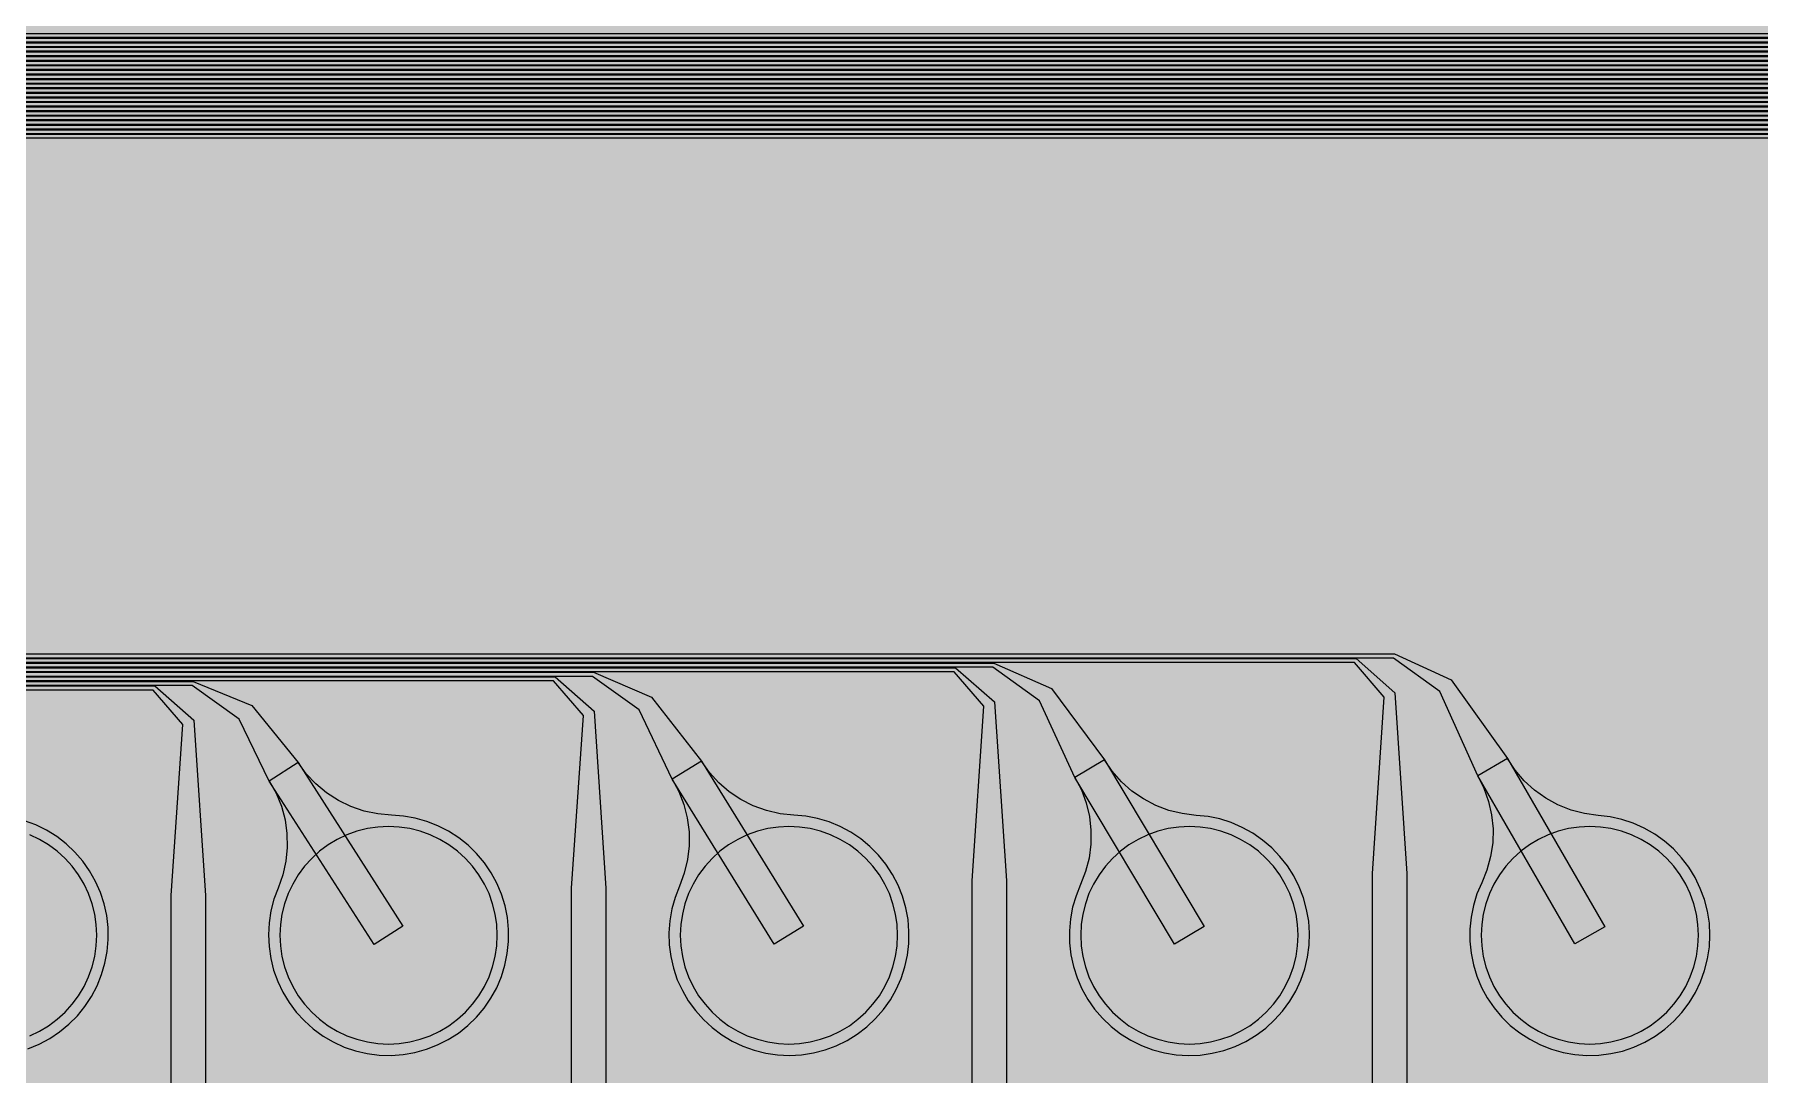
# Model space of a CAD drawing. Header units: metres. Extents: x -7231 to 10969, y -37556 to 1873.
# Drawn here: x -1178 to 330, y -34053 to -33144 of the extents above; entities that cross this region are included whole.
import ezdxf

# ---------------------------------------------------------------- set-up
doc = ezdxf.new("R2010")
doc.units = ezdxf.units.M
for name, color, linetype in [('Metal1', 4, 'CONTINUOUS'), ('Metal2', 3, 'CONTINUOUS'), ('Polyimide', 7, 'CONTINUOUS'), ('Polyimide_Negative', 5, 'CONTINUOUS')]:
    doc.layers.add(name, color=color, linetype=linetype)

msp = doc.modelspace()

# ---------------------------------------------------------------- hatches: boundary and pattern name
at = {"layer": 'Polyimide'}
msp.add_hatch(color=7, dxfattribs=at).paths.add_polyline_path([(4065.7, -468), (4066.7, -502), (4068.5, -536), (4071.4, -570), (4075.5, -604), (4081, -638), (4088, -672), (4096.5, -706), (4106.6, -740), (4118.3, -774), (4131.6, -808), (4146.5, -842), (4162.9, -876), (4180.7, -910), (4199.8, -944), (4220.2, -978), (4241.7, -1012), (4264.2, -1046), (4287.5, -1080), (4311.5, -1114), (4336, -1148), (4360.9, -1182), (4385.9, -1216), (4410.9, -1250), (4435.7, -1284), (4460.2, -1318), (4484.2, -1352), (4507.5, -1385.9), (4530, -1419.9), (4551.5, -1453.9), (4571.9, -1487.9), (4591.1, -1521.9), (4608.9, -1555.9), (4625.3, -1589.9), (4640.1, -1623.9), (4653.4, -1657.9), (4665.1, -1691.9), (4675.2, -1725.9), (4683.7, -1759.9), (4690.7, -1793.9), (4696.2, -1827.9), (4700.3, -1861.9), (4703.2, -1895.9), (4705.1, -1929.9), (4706.1, -1963.9), (4706.4, -1997.9), (4706.5, -2031.9), (4706.5, -4793), (4710, -4838.4), (4720.2, -4882.7), (4737.1, -4925), (4760.1, -4964.2), (4788.9, -4999.5), (4822.6, -5030), (4860.5, -5055.1), (4901.8, -5074.2), (4901.8, -5074.2), (4970.7, -5105.2), (5034.7, -5145.3), (5092.8, -5193.5), (5143.8, -5249.2), (5186.9, -5311.2), (5221.2, -5378.4), (5246.2, -5449.7), (5261.4, -5523.7), (5266.5, -5599), (5261.4, -5674.3), (5246.2, -5748.3), (5221.2, -5819.6), (5186.9, -5886.8), (5143.8, -5948.8), (5092.8, -6004.5), (5034.7, -6052.7), (4970.7, -6092.8), (4901.8, -6123.8), (4860.5, -6142.9), (4822.6, -6168), (4788.9, -6198.5), (4760.1, -6233.8), (4737.1, -6273), (4720.2, -6315.3), (4710, -6359.6), (4706.5, -6405), (4706.5, -9221.5), (4710, -9266.9), (4720.2, -9311.2), (4737.1, -9353.5), (4760.1, -9392.7), (4788.9, -9428), (4822.6, -9458.5), (4860.5, -9483.6), (4901.8, -9502.7), (4970.7, -9533.7), (5034.7, -9573.8), (5092.8, -9622), (5143.8, -9677.7), (5186.9, -9739.7), (5221.2, -9806.9), (5246.2, -9878.2), (5261.4, -9952.2), (5266.5, -10027.5), (5261.4, -10102.8), (5246.2, -10176.8), (5221.2, -10248.1), (5186.9, -10315.3), (5143.8, -10377.3), (5092.8, -10433), (5034.7, -10481.2), (4970.7, -10521.3), (4901.8, -10552.3), (4860.5, -10571.4), (4822.6, -10596.5), (4788.9, -10627), (4760.1, -10662.3), (4737.1, -10701.5), (4720.2, -10743.8), (4710, -10788.1), (4706.5, -10833.5), (4706.5, -13650), (4710, -13695.4), (4720.2, -13739.7), (4737.1, -13782), (4760.1, -13821.2), (4788.9, -13856.5), (4822.6, -13887), (4860.5, -13912.1), (4901.8, -13931.2), (4970.7, -13962.2), (5034.7, -14002.2), (5092.8, -14050.5), (5143.8, -14106.2), (5186.9, -14168.2), (5221.2, -14235.4), (5246.2, -14306.7), (5261.4, -14380.7), (5266.5, -14456), (5261.4, -14531.3), (5246.2, -14605.3), (5221.2, -14676.5), (5186.9, -14743.8), (5143.8, -14805.8), (5092.8, -14861.5), (5034.7, -14909.7), (4970.7, -14949.8), (4901.8, -14980.8), (4860.5, -14999.9), (4822.6, -15025), (4788.9, -15055.5), (4760.1, -15090.8), (4737.1, -15130), (4720.2, -15172.3), (4710, -15216.6), (4706.5, -15262), (4706.5, -15456), (4720.9, -15750), (4764.1, -16041.3), (4835.7, -16326.8), (4934.9, -16604), (5060.7, -16870.2), (5212.1, -17122.7), (5387.5, -17359.2), (5585.2, -17577.3), (5803.3, -17775), (6039.8, -17950.4), (6292.3, -18101.8), (6558.4, -18227.6), (6835.6, -18326.8), (7121.2, -18398.3), (7412.4, -18441.5), (7706.5, -18456), (9969, -18456), (10047.4, -18459.8), (10125.1, -18471.4), (10201.2, -18490.4), (10275.2, -18516.9), (10346.1, -18550.5), (10413.5, -18590.8), (10476.5, -18637.6), (10534.7, -18690.3), (10587.4, -18748.5), (10634.2, -18811.5), (10674.5, -18878.9), (10708.1, -18949.8), (10734.6, -19023.8), (10753.6, -19099.9), (10765.2, -19177.6), (10769, -19256), (10769, -20895.8), (10730.2, -20951.4), (10694.6, -21009.1), (10662.2, -21068.6), (10633.2, -21129.9), (10607.6, -21192.7), (10585.5, -21256.7), (10566.9, -21322), (10552, -21388.1), (10540.8, -21455), (10533.4, -21522.3), (10529.6, -21590), (10529.6, -21657.8), (10533.4, -21725.5), (10540.8, -21792.9), (10552, -21859.7), (10566.9, -21925.9), (10585.5, -21991.1), (10607.6, -22055.2), (10633.2, -22117.9), (10662.2, -22179.2), (10694.6, -22238.7), (10730.2, -22296.4), (10769, -22352), (10769, -32454.2), (10728.7, -32510.5), (10691.7, -32568.9), (10658, -32629.3), (10627.8, -32691.6), (10601.2, -32755.4), (10578.2, -32820.7), (10558.9, -32887.1), (10543.4, -32954.5), (10531.8, -33022.7), (10524, -33091.4), (10520.1, -33160.5), (10520.1, -33229.7), (10524, -33298.8), (10531.8, -33367.5), (10543.4, -33435.7), (10558.9, -33503.1), (10578.2, -33569.5), (10601.2, -33634.8), (10627.8, -33698.6), (10658, -33760.8), (10691.7, -33821.3), (10728.7, -33879.7), (10769, -33936), (10769, -36556), (10765.2, -36634.4), (10753.6, -36712.1), (10734.6, -36788.2), (10708.1, -36862.1), (10674.5, -36933.1), (10634.2, -37000.5), (10587.4, -37063.5), (10534.7, -37121.7), (10476.5, -37174.4), (10413.5, -37221.2), (10346.1, -37261.5), (10275.2, -37295.1), (10201.2, -37321.6), (10125.1, -37340.6), (10047.4, -37352.1), (9969, -37356), (-6231, -37356), (-6309.4, -37352.1), (-6387.1, -37340.6), (-6463.2, -37321.6), (-6537.2, -37295.1), (-6608.1, -37261.5), (-6675.5, -37221.2), (-6738.5, -37174.4), (-6796.7, -37121.7), (-6849.4, -37063.5), (-6896.2, -37000.5), (-6936.5, -36933.1), (-6970.1, -36862.1), (-6996.6, -36788.2), (-7015.6, -36712.1), (-7027.2, -36634.4), (-7031, -36556), (-7031, -33936), (-6990.7, -33879.8), (-6953.7, -33821.3), (-6920, -33760.9), (-6889.8, -33698.6), (-6863.2, -33634.8), (-6840.2, -33569.5), (-6820.9, -33503.1), (-6805.4, -33435.7), (-6793.7, -33367.5), (-6785.9, -33298.8), (-6782, -33229.7), (-6782, -33160.5), (-6785.9, -33091.4), (-6793.7, -33022.7), (-6805.4, -32954.5), (-6820.9, -32887.1), (-6840.2, -32820.6), (-6863.2, -32755.4), (-6889.8, -32691.5), (-6920, -32629.3), (-6953.7, -32568.9), (-6990.7, -32510.4), (-7031, -32454.2), (-7031, -22364.8), (-6990.7, -22308.6), (-6953.7, -22250.1), (-6920, -22189.7), (-6889.8, -22127.5), (-6863.2, -22063.6), (-6840.2, -21998.4), (-6820.9, -21931.9), (-6805.4, -21864.5), (-6793.7, -21796.3), (-6785.9, -21727.6), (-6782, -21658.5), (-6782, -21589.3), (-6785.9, -21520.3), (-6793.7, -21451.5), (-6805.4, -21383.3), (-6820.9, -21315.9), (-6840.2, -21249.5), (-6863.2, -21184.2), (-6889.8, -21120.4), (-6920, -21058.1), (-6953.7, -20997.7), (-6990.7, -20939.3), (-7031, -20883), (-7031, -19256), (-7027.2, -19177.6), (-7015.6, -19099.9), (-6996.6, -19023.8), (-6970.1, -18949.8), (-6936.5, -18878.9), (-6896.2, -18811.5), (-6849.4, -18748.5), (-6796.7, -18690.3), (-6738.5, -18637.6), (-6675.5, -18590.8), (-6608.1, -18550.5), (-6537.2, -18516.9), (-6463.2, -18490.4), (-6387.1, -18471.4), (-6309.4, -18459.8), (-6231, -18456), (-3968.5, -18456), (-3674.4, -18441.5), (-3383.2, -18398.3), (-3097.6, -18326.8), (-2820.4, -18227.6), (-2554.3, -18101.8), (-2301.8, -17950.4), (-2065.3, -17775), (-1847.2, -17577.3), (-1649.5, -17359.2), (-1474.1, -17122.7), (-1322.7, -16870.2), (-1196.9, -16604), (-1097.7, -16326.8), (-1026.1, -16041.3), (-982.9, -15750), (-968.5, -15456), (-968.5, -15262), (-972, -15216.6), (-982.2, -15172.3), (-999.1, -15130), (-1022.1, -15090.8), (-1050.9, -15055.5), (-1084.6, -15025), (-1122.5, -14999.9), (-1163.8, -14980.8), (-1232.7, -14949.8), (-1296.7, -14909.7), (-1354.8, -14861.5), (-1405.8, -14805.8), (-1448.9, -14743.8), (-1483.2, -14676.5), (-1508.2, -14605.3), (-1523.4, -14531.3), (-1528.5, -14456), (-1523.4, -14380.7), (-1508.2, -14306.7), (-1483.2, -14235.4), (-1448.9, -14168.2), (-1405.8, -14106.2), (-1354.8, -14050.5), (-1296.7, -14002.2), (-1232.7, -13962.2), (-1163.8, -13931.2), (-1122.5, -13912.1), (-1084.6, -13887), (-1050.9, -13856.5), (-1022.1, -13821.2), (-999.1, -13782), (-982.2, -13739.7), (-972, -13695.4), (-968.5, -13650), (-968.5, -12309.6), (-972, -12264.3), (-982.2, -12219.9), (-999.1, -12177.7), (-1022.1, -12138.5), (-1050.9, -12103.2), (-1084.6, -12072.6), (-1122.5, -12047.5), (-1163.8, -12028.5), (-1232.7, -11997.4), (-1296.7, -11957.4), (-1354.8, -11909.1), (-1405.8, -11853.5), (-1448.9, -11791.5), (-1483.2, -11724.2), (-1508.2, -11653), (-1523.4, -11579), (-1528.5, -11503.7), (-1523.4, -11428.3), (-1508.2, -11354.4), (-1483.2, -11283.1), (-1448.9, -11215.9), (-1405.8, -11153.8), (-1354.8, -11098.2), (-1296.7, -11049.9), (-1232.7, -11009.9), (-1163.8, -10978.8), (-1122.5, -10959.8), (-1084.6, -10934.7), (-1050.9, -10904.1), (-1022.1, -10868.9), (-999.1, -10829.6), (-982.2, -10787.4), (-972, -10743), (-968.5, -10697.7), (-968.5, -9357.3), (-972, -9311.9), (-982.2, -9267.6), (-999.1, -9225.4), (-1022.1, -9186.1), (-1050.9, -9150.8), (-1084.6, -9120.3), (-1122.5, -9095.2), (-1163.8, -9076.2), (-1163.8, -9076.2), (-1232.7, -9045.1), (-1296.7, -9005.1), (-1354.8, -8956.8), (-1405.8, -8901.1), (-1448.9, -8839.1), (-1483.2, -8771.9), (-1508.2, -8700.6), (-1523.4, -8626.7), (-1528.5, -8551.3), (-1523.4, -8476), (-1508.2, -8402), (-1483.2, -8330.8), (-1448.9, -8263.5), (-1405.8, -8201.5), (-1354.8, -8145.9), (-1296.7, -8097.6), (-1232.7, -8057.6), (-1163.8, -8026.5), (-1163.8, -8026.5), (-1122.5, -8007.4), (-1084.6, -7982.4), (-1050.9, -7951.8), (-1022.1, -7916.5), (-999.1, -7877.3), (-982.2, -7835), (-972, -7790.7), (-968.5, -7745.4), (-968.5, -6405), (-972, -6359.6), (-982.2, -6315.3), (-999.1, -6273), (-1022.1, -6233.8), (-1050.9, -6198.5), (-1084.6, -6168), (-1122.5, -6142.9), (-1163.8, -6123.8), (-1163.8, -6123.8), (-1232.7, -6092.8), (-1296.7, -6052.7), (-1354.8, -6004.5), (-1405.8, -5948.8), (-1448.9, -5886.8), (-1483.2, -5819.6), (-1508.2, -5748.3), (-1523.4, -5674.3), (-1528.5, -5599), (-1523.4, -5523.7), (-1508.2, -5449.7), (-1483.2, -5378.4), (-1448.9, -5311.2), (-1405.8, -5249.2), (-1354.8, -5193.5), (-1296.7, -5145.3), (-1232.7, -5105.2), (-1163.8, -5074.2), (-1163.8, -5074.2), (-1122.5, -5055.1), (-1084.6, -5030), (-1050.9, -4999.5), (-1022.1, -4964.2), (-999.1, -4925), (-982.2, -4882.7), (-972, -4838.4), (-968.5, -4793), (-968.5, -2031.9), (-968.4, -1997.9), (-968.1, -1963.9), (-967.1, -1929.9), (-965.2, -1895.9), (-962.2, -1861.9), (-958, -1827.9), (-952.4, -1793.9), (-945.3, -1759.9), (-936.6, -1725.9), (-926.4, -1691.9), (-914.4, -1657.9), (-900.9, -1623.9), (-885.7, -1589.9), (-869.1, -1555.9), (-850.9, -1521.9), (-831.4, -1487.9), (-810.6, -1453.9), (-788.7, -1419.9), (-765.8, -1385.9), (-742.1, -1352), (-717.6, -1318), (-692.7, -1284), (-667.4, -1250), (-641.9, -1216), (-616.4, -1182), (-591.1, -1148), (-566.1, -1114), (-541.7, -1080), (-517.9, -1046), (-495, -1012), (-473.1, -978), (-452.4, -944), (-432.8, -910), (-414.7, -876), (-398, -842), (-382.9, -808), (-369.3, -774), (-357.4, -740), (-347.1, -706), (-338.4, -672), (-331.3, -638), (-325.7, -604), (-321.5, -570), (-318.6, -536), (-316.7, -502), (-315.7, -468), (-315.3, -434), (-315.2, -400), (-315.2, 401), (-315.2, 451), (-315.2, 1644), (-270.2, 1644), (-270, 1637.1), (-269.4, 1630.3), (-268.2, 1623.5), (-266.7, 1616.8), (-264.7, 1610.2), (-262.3, 1603.8), (-259.4, 1597.6), (-256.2, 1591.5), (-252.6, 1585.7), (-248.6, 1580.1), (-244.2, 1574.8), (-239.5, 1569.8), (-234.5, 1565.1), (-229.2, 1560.7), (-223.6, 1556.7), (-217.8, 1553.1), (-211.7, 1549.8), (-205.4, 1547), (-199, 1544.6), (-192.4, 1542.6), (-185.7, 1541), (-179, 1539.9), (-172.1, 1539.2), (-165.2, 1539), (-158.4, 1539.2), (-151.5, 1539.9), (-144.8, 1541), (-138.1, 1542.6), (-131.5, 1544.6), (-125.1, 1547), (-118.8, 1549.8), (-112.8, 1553.1), (-106.9, 1556.7), (-101.3, 1560.7), (-96, 1565.1), (-91, 1569.8), (-86.3, 1574.8), (-81.9, 1580.1), (-77.9, 1585.7), (-74.3, 1591.5), (-71.1, 1597.6), (-68.2, 1603.8), (-65.8, 1610.2), (-63.8, 1616.8), (-62.3, 1623.5), (-61.1, 1630.3), (-60.5, 1637.1), (-60.2, 1644), (1853, 1644), (1853, 1573), (3815.2, 1573), (3815.5, 1579.5), (3816.1, 1586.1), (3817.2, 1592.5), (3818.7, 1598.9), (3820.6, 1605.1), (3822.9, 1611.3), (3825.6, 1617.2), (3828.6, 1623), (3832.1, 1628.6), (3835.9, 1633.9), (3840.1, 1638.9), (3844.5, 1643.7), (3849.3, 1648.2), (3854.4, 1652.3), (3859.7, 1656.1), (3865.2, 1659.6), (3871, 1662.7), (3877, 1665.4), (3883.1, 1667.7), (3889.4, 1669.6), (3895.7, 1671.1), (3902.2, 1672.1), (3908.7, 1672.8), (3915.2, 1673), (3921.8, 1672.8), (3928.3, 1672.1), (3934.8, 1671.1), (3941.1, 1669.6), (3947.4, 1667.7), (3953.5, 1665.4), (3959.5, 1662.7), (3965.2, 1659.6), (3970.8, 1656.1), (3976.1, 1652.3), (3981.2, 1648.2), (3986, 1643.7), (3990.4, 1638.9), (3994.6, 1633.9), (3998.4, 1628.6), (4001.9, 1623), (4004.9, 1617.2), (4007.6, 1611.3), (4009.9, 1605.1), (4011.8, 1598.9), (4013.3, 1592.5), (4014.4, 1586.1), (4015, 1579.5), (4015.2, 1573), (4065.2, 1573), (4065.2, 451), (4065.2, 401), (4065.2, -400), (4065.3, -434), (4065.7, -468)])

# ---------------------------------------------------------------- linework, layer by layer
at = {"layer": 'Metal1'}
for points in [[(1608.7, -19211.9), (1608.7, -33199.7), (1577.7, -33230.7), (-5962.2, -33230.7), (-5993.2, -33199.7), (-5993.2, -30720.3), (-5962.2, -30689.2), (-22.8, -30689.2), (11.1, -30719.1), (21.5, -30877.1), (21.5, -31671), (-8.5, -31671), (-8.5, -30877.1), (1.9, -30722.9), (-24.2, -30692.8), (-5960.8, -30692.8), (-5989.7, -30721.7), (-5989.7, -33198.3), (-5960.8, -33227.2), (1576.3, -33227.2), (1605.2, -33198.3), (1605.2, -19211.9)], [(1864.7, -19211.9), (1864.7, -36199.7), (1833.7, -36230.7), (-5962.2, -36230.7), (-5993.2, -36199.7), (-5993.2, -33720.3), (-5962.2, -33689.2), (-22.8, -33689.2), (11.1, -33719.1), (21.5, -33877.1), (21.5, -34671), (-8.5, -34671), (-8.5, -33877.1), (1.9, -33722.9), (-24.2, -33692.8), (-5960.8, -33692.8), (-5989.7, -33721.7), (-5989.7, -36198.3), (-5960.8, -36227.2), (1832.3, -36227.2), (1861.2, -36198.3), (1861.2, -19211.9)], [(1600.7, -19211.9), (1600.7, -33191.7), (1569.7, -33222.7), (-5954.2, -33222.7), (-5985.2, -33191.7), (-5985.2, -30728.3), (-5954.2, -30697.2), (-372.8, -30697.2), (-338.9, -30727.1), (-328.5, -30883.5), (-328.5, -31671), (-358.5, -31671), (-358.5, -30883.5), (-348.1, -30730.9), (-374.2, -30700.8), (-5952.8, -30700.8), (-5981.7, -30729.7), (-5981.7, -33190.3), (-5952.8, -33219.2), (1568.3, -33219.2), (1597.2, -33190.3), (1597.2, -19211.9)], [(1856.7, -19211.9), (1856.7, -36191.7), (1825.7, -36222.7), (-5954.2, -36222.7), (-5985.2, -36191.7), (-5985.2, -33728.3), (-5954.2, -33697.2), (-372.8, -33697.2), (-338.9, -33727.1), (-328.5, -33883.5), (-328.5, -34671), (-358.5, -34671), (-358.5, -33883.5), (-348.1, -33730.9), (-374.2, -33700.8), (-5952.8, -33700.8), (-5981.7, -33729.7), (-5981.7, -36190.3), (-5952.8, -36219.2), (1824.3, -36219.2), (1853.2, -36190.3), (1853.2, -19211.9)], [(1592.7, -19211.9), (1592.7, -33183.7), (1561.7, -33214.7), (-5946.2, -33214.7), (-5977.2, -33183.7), (-5977.2, -30736.3), (-5946.2, -30705.2), (-722.8, -30705.2), (-688.9, -30735.1), (-678.5, -30889.9), (-678.5, -31671), (-708.5, -31671), (-708.5, -30889.9), (-698.1, -30738.9), (-724.2, -30708.8), (-5944.8, -30708.8), (-5973.7, -30737.7), (-5973.7, -33182.3), (-5944.8, -33211.2), (1560.3, -33211.2), (1589.2, -33182.3), (1589.2, -19211.9)], [(1848.7, -19211.9), (1848.7, -36183.7), (1817.7, -36214.7), (-5946.2, -36214.7), (-5977.2, -36183.7), (-5977.2, -33736.3), (-5946.2, -33705.2), (-722.8, -33705.2), (-688.9, -33735.1), (-678.5, -33889.9), (-678.5, -34671), (-708.5, -34671), (-708.5, -33889.9), (-698.1, -33738.9), (-724.2, -33708.8), (-5944.8, -33708.8), (-5973.7, -33737.7), (-5973.7, -36182.3), (-5944.8, -36211.2), (1816.3, -36211.2), (1845.2, -36182.3), (1845.2, -19211.9)], [(1584.7, -19211.9), (1584.7, -33175.7), (1553.7, -33206.7), (-5938.2, -33206.7), (-5969.2, -33175.7), (-5969.2, -30744.3), (-5938.2, -30713.2), (-1072.8, -30713.2), (-1038.8, -30743.1), (-1028.5, -30896.3), (-1028.5, -31671), (-1058.5, -31671), (-1058.5, -30896.3), (-1048.2, -30746.9), (-1074.2, -30716.8), (-5936.8, -30716.8), (-5965.7, -30745.7), (-5965.7, -33174.3), (-5936.8, -33203.2), (1552.3, -33203.2), (1581.2, -33174.3), (1581.2, -19211.9)], [(1840.7, -19211.9), (1840.7, -36175.7), (1809.7, -36206.7), (-5938.2, -36206.7), (-5969.2, -36175.7), (-5969.2, -33744.3), (-5938.2, -33713.2), (-1072.8, -33713.2), (-1038.8, -33743.1), (-1028.5, -33896.3), (-1028.5, -34671), (-1058.5, -34671), (-1058.5, -33896.3), (-1048.2, -33746.9), (-1074.2, -33716.8), (-5936.8, -33716.8), (-5965.7, -33745.7), (-5965.7, -36174.3), (-5936.8, -36203.2), (1808.3, -36203.2), (1837.2, -36174.3), (1837.2, -19211.9)], [(1576.7, -19211.9), (1576.7, -33167.7), (1545.7, -33198.7), (-5930.2, -33198.7), (-5961.2, -33167.7), (-5961.2, -30752.3), (-5930.2, -30721.2), (-1422.8, -30721.2), (-1388.8, -30751.1), (-1378.5, -30902.7), (-1378.5, -31671), (-1408.5, -31671), (-1408.5, -30902.7), (-1398.2, -30754.9), (-1424.2, -30724.8), (-5928.8, -30724.8), (-5957.7, -30753.7), (-5957.7, -33166.3), (-5928.8, -33195.2), (1544.3, -33195.2), (1573.2, -33166.3), (1573.2, -19211.9)], [(1568.7, -19211.9), (1568.7, -33159.7), (1537.7, -33190.7), (-5922.2, -33190.7), (-5953.2, -33159.7), (-5953.2, -30760.3), (-5922.2, -30729.2), (-1772.8, -30729.2), (-1738.8, -30759.1), (-1728.5, -30909.1), (-1728.5, -31671), (-1758.5, -31671), (-1758.5, -30909.1), (-1748.2, -30762.9), (-1774.2, -30732.8), (-5920.8, -30732.8), (-5949.7, -30761.7), (-5949.7, -33158.3), (-5920.8, -33187.2), (1536.3, -33187.2), (1565.2, -33158.3), (1565.2, -19211.9)], [(1560.7, -19211.9), (1560.7, -33151.7), (1529.7, -33182.7), (-5914.2, -33182.7), (-5945.2, -33151.7), (-5945.2, -30768.3), (-5914.2, -30737.2), (-2122.8, -30737.2), (-2088.8, -30767), (-2078.5, -30915.5), (-2078.5, -31671), (-2108.5, -31671), (-2108.5, -30915.5), (-2098.2, -30771), (-2124.2, -30740.8), (-5912.8, -30740.8), (-5941.7, -30769.7), (-5941.7, -33150.3), (-5912.8, -33179.2), (1528.3, -33179.2), (1557.2, -33150.3), (1557.2, -19211.9)], [(1552.7, -19211.9), (1552.7, -33143.7), (1521.7, -33174.7), (-5906.2, -33174.7), (-5937.2, -33143.7), (-5937.2, -30776.3), (-5906.2, -30745.2), (-2472.8, -30745.2), (-2438.7, -30775), (-2428.5, -30921.9), (-2428.5, -31671), (-2458.5, -31671), (-2458.5, -30921.9), (-2448.3, -30779), (-2474.2, -30748.8), (-5904.8, -30748.8), (-5933.7, -30777.7), (-5933.7, -33142.3), (-5904.8, -33171.2), (1520.3, -33171.2), (1549.2, -33142.3), (1549.2, -19211.9)], [(1544.7, -19211.9), (1544.7, -33135.7), (1513.7, -33166.7), (-5898.2, -33166.7), (-5929.2, -33135.7), (-5929.2, -30784.3), (-5898.2, -30753.2), (-2822.8, -30753.2), (-2788.7, -30783), (-2778.5, -30928.3), (-2778.5, -31671), (-2808.5, -31671), (-2808.5, -30928.3), (-2798.3, -30787), (-2824.2, -30756.8), (-5896.8, -30756.8), (-5925.7, -30785.7), (-5925.7, -33134.3), (-5896.8, -33163.2), (1512.3, -33163.2), (1541.2, -33134.3), (1541.2, -19211.9)], [(1536.7, -19211.9), (1536.7, -33127.7), (1505.7, -33158.7), (-5890.2, -33158.7), (-5921.2, -33127.7), (-5921.2, -30792.3), (-5890.2, -30761.2), (-3172.8, -30761.2), (-3138.7, -30791), (-3128.5, -30934.7), (-3128.5, -31671), (-3158.5, -31671), (-3158.5, -30934.7), (-3148.3, -30795), (-3174.2, -30764.8), (-5888.8, -30764.8), (-5917.7, -30793.7), (-5917.7, -33126.3), (-5888.8, -33155.2), (1504.3, -33155.2), (1533.2, -33126.3), (1533.2, -19211.9)], [(1528.7, -19211.9), (1528.7, -33119.7), (1497.7, -33150.7), (-5882.2, -33150.7), (-5913.2, -33119.7), (-5913.2, -30800.3), (-5882.2, -30769.2), (-3522.8, -30769.2), (-3488.7, -30799), (-3478.5, -30941.1), (-3478.5, -31671), (-3508.5, -31671), (-3508.5, -30941.1), (-3498.3, -30803), (-3524.2, -30772.8), (-5880.8, -30772.8), (-5909.7, -30801.7), (-5909.7, -33118.3), (-5880.8, -33147.2), (1496.3, -33147.2), (1525.2, -33118.3), (1525.2, -19211.9)]]:
    msp.add_lwpolyline(points, dxfattribs=at)
at = {"layer": 'Metal2'}
for points in [[(1612.7, -19211.9), (1612.7, -33203.7), (1581.7, -33234.7), (-5966.2, -33234.7), (-5997.2, -33203.7), (-5997.2, -30716.3), (-5966.2, -30685.2), (10.8, -30685.2), (60.3, -30707.9), (109.5, -30776.6), (194.5, -30923.5), (168.5, -30938.5), (83.5, -30791.6), (50.3, -30718), (9.8, -30688.8), (-5964.8, -30688.8), (-5993.7, -30717.7), (-5993.7, -33202.3), (-5964.8, -33231.2), (1580.3, -33231.2), (1609.2, -33202.3), (1609.2, -19211.9)], [(1868.7, -19211.9), (1868.7, -36203.7), (1837.7, -36234.7), (-5966.2, -36234.7), (-5997.2, -36203.7), (-5997.2, -33716.3), (-5966.2, -33685.2), (10.8, -33685.2), (60.3, -33707.9), (109.5, -33776.6), (194.5, -33923.5), (168.5, -33938.5), (83.5, -33791.6), (50.3, -33718), (9.8, -33688.8), (-5964.8, -33688.8), (-5993.7, -33717.7), (-5993.7, -36202.3), (-5964.8, -36231.2), (1836.3, -36231.2), (1865.2, -36202.3), (1865.2, -19211.9)], [(1604.7, -19211.9), (1604.7, -33195.7), (1573.7, -33226.7), (-5958.2, -33226.7), (-5989.2, -33195.7), (-5989.2, -30724.3), (-5958.2, -30693.2), (-339.3, -30693.2), (-289.1, -30715.4), (-242.8, -30777.7), (-155.6, -30923.3), (-181.4, -30938.7), (-268.5, -30793.1), (-299.5, -30726.1), (-340.2, -30696.8), (-5956.8, -30696.8), (-5985.7, -30725.7), (-5985.7, -33194.3), (-5956.8, -33223.2), (1572.3, -33223.2), (1601.2, -33194.3), (1601.2, -19211.9)], [(1860.7, -19211.9), (1860.7, -36195.7), (1829.7, -36226.7), (-5958.2, -36226.7), (-5989.2, -36195.7), (-5989.2, -33724.3), (-5958.2, -33693.2), (-339.3, -33693.2), (-289.1, -33715.4), (-242.8, -33777.7), (-155.6, -33923.3), (-181.4, -33938.7), (-268.5, -33793.1), (-299.5, -33726.1), (-340.2, -33696.8), (-5956.8, -33696.8), (-5985.7, -33725.7), (-5985.7, -36194.3), (-5956.8, -36223.2), (1828.3, -36223.2), (1857.2, -36194.3), (1857.2, -19211.9)], [(1596.7, -19211.9), (1596.7, -33187.7), (1565.7, -33218.7), (-5950.2, -33218.7), (-5981.2, -33187.7), (-5981.2, -30732.3), (-5950.2, -30701.2), (-689.3, -30701.2), (-638.6, -30722.9), (-595.1, -30778.8), (-505.7, -30923.1), (-531.3, -30938.9), (-620.6, -30794.6), (-649.3, -30734.1), (-690.2, -30704.8), (-5948.8, -30704.8), (-5977.7, -30733.7), (-5977.7, -33186.3), (-5948.8, -33215.2), (1564.3, -33215.2), (1593.2, -33186.3), (1593.2, -19211.9)], [(1852.7, -19211.9), (1852.7, -36187.7), (1821.7, -36218.7), (-5950.2, -36218.7), (-5981.2, -36187.7), (-5981.2, -33732.3), (-5950.2, -33701.2), (-689.3, -33701.2), (-638.6, -33722.9), (-595.1, -33778.8), (-505.7, -33923.1), (-531.3, -33938.9), (-620.6, -33794.6), (-649.3, -33734.1), (-690.2, -33704.8), (-5948.8, -33704.8), (-5977.7, -33733.7), (-5977.7, -36186.3), (-5948.8, -36215.2), (1820.3, -36215.2), (1849.2, -36186.3), (1849.2, -19211.9)], [(1588.7, -19211.9), (1588.7, -33179.7), (1557.7, -33210.7), (-5942.2, -33210.7), (-5973.2, -33179.7), (-5973.2, -30740.3), (-5942.2, -30709.2), (-1039.3, -30709.2), (-988, -30730.3), (-947.5, -30780.1), (-855.9, -30922.9), (-881.1, -30939.1), (-972.8, -30796.3), (-999, -30742.2), (-1040.2, -30712.8), (-5940.8, -30712.8), (-5969.7, -30741.7), (-5969.7, -33178.3), (-5940.8, -33207.2), (1556.3, -33207.2), (1585.2, -33178.3), (1585.2, -19211.9)], [(1844.7, -19211.9), (1844.7, -36179.7), (1813.7, -36210.7), (-5942.2, -36210.7), (-5973.2, -36179.7), (-5973.2, -33740.3), (-5942.2, -33709.2), (-1039.3, -33709.2), (-988, -33730.3), (-947.5, -33780.1), (-855.9, -33922.9), (-881.1, -33939.1), (-972.8, -33796.3), (-999, -33742.2), (-1040.2, -33712.8), (-5940.8, -33712.8), (-5969.7, -33741.7), (-5969.7, -36178.3), (-5940.8, -36207.2), (1812.3, -36207.2), (1841.2, -36178.3), (1841.2, -19211.9)], [(1580.7, -19211.9), (1580.7, -33171.7), (1549.7, -33202.7), (-5934.2, -33202.7), (-5965.2, -33171.7), (-5965.2, -30748.3), (-5934.2, -30717.2), (-1389.3, -30717.2), (-1337.4, -30737.7), (-1300.1, -30781.4), (-1206, -30922.7), (-1231, -30939.3), (-1325.1, -30798.1), (-1348.8, -30750.3), (-1390.2, -30720.8), (-5932.8, -30720.8), (-5961.7, -30749.7), (-5961.7, -33170.3), (-5932.8, -33199.2), (1548.3, -33199.2), (1577.2, -33170.3), (1577.2, -19211.9)], [(1572.7, -19211.9), (1572.7, -33163.7), (1541.7, -33194.7), (-5926.2, -33194.7), (-5957.2, -33163.7), (-5957.2, -30756.3), (-5926.2, -30725.2), (-1739.3, -30725.2), (-1686.7, -30745), (-1652.8, -30782.9), (-1556.2, -30922.5), (-1580.8, -30939.5), (-1677.4, -30800), (-1698.6, -30758.4), (-1740.1, -30728.8), (-5924.8, -30728.8), (-5953.7, -30757.7), (-5953.7, -33162.3), (-5924.8, -33191.2), (1540.3, -33191.2), (1569.2, -33162.3), (1569.2, -19211.9)], [(1564.7, -19211.9), (1564.7, -33155.7), (1533.7, -33186.7), (-5918.2, -33186.7), (-5949.2, -33155.7), (-5949.2, -30764.3), (-5918.2, -30733.2), (-2089.3, -30733.2), (-2036, -30752.2), (-2005.5, -30784.5), (-1906.3, -30922.2), (-1930.7, -30939.8), (-2029.9, -30802.1), (-2048.3, -30766.5), (-2090.1, -30736.8), (-5916.8, -30736.8), (-5945.7, -30765.7), (-5945.7, -33154.3), (-5916.8, -33183.2), (1532.3, -33183.2), (1561.2, -33154.3), (1561.2, -19211.9)], [(1556.7, -19211.9), (1556.7, -33147.7), (1525.7, -33178.7), (-5910.2, -33178.7), (-5941.2, -33147.7), (-5941.2, -30772.3), (-5910.2, -30741.2), (-2439.3, -30741.2), (-2385.3, -30759.3), (-2358.4, -30786.3), (-2256.5, -30922), (-2280.5, -30940), (-2382.4, -30804.3), (-2398.1, -30774.7), (-2440.1, -30744.8), (-5908.8, -30744.8), (-5937.7, -30773.7), (-5937.7, -33146.3), (-5908.8, -33175.2), (1524.3, -33175.2), (1553.2, -33146.3), (1553.2, -19211.9)], [(1548.7, -19211.9), (1548.7, -33139.7), (1517.7, -33170.7), (-5902.2, -33170.7), (-5933.2, -33139.7), (-5933.2, -30780.3), (-5902.2, -30749.2), (-2789.3, -30749.2), (-2734.5, -30766.3), (-2711.4, -30788.2), (-2606.7, -30921.7), (-2630.3, -30940.3), (-2735.1, -30806.7), (-2747.9, -30782.9), (-2790.1, -30752.8), (-5900.8, -30752.8), (-5929.7, -30781.7), (-5929.7, -33138.3), (-5900.8, -33167.2), (1516.3, -33167.2), (1545.2, -33138.3), (1545.2, -19211.9)], [(1540.7, -19211.9), (1540.7, -33131.7), (1509.7, -33162.7), (-5894.2, -33162.7), (-5925.2, -33131.7), (-5925.2, -30788.3), (-5894.2, -30757.2), (-3170.2, -30757.2), (-3114.1, -30772.4), (-3077.9, -30800.4), (-2957.9, -30920.4), (-2979.1, -30941.6), (-3099.1, -30821.6), (-3124.5, -30788), (-3170.8, -30760.8), (-5892.8, -30760.8), (-5921.7, -30789.7), (-5921.7, -33130.3), (-5892.8, -33159.2), (1508.3, -33159.2), (1537.2, -33130.3), (1537.2, -19211.9)], [(1532.7, -19211.9), (1532.7, -33123.7), (1501.7, -33154.7), (-5886.2, -33154.7), (-5917.2, -33123.7), (-5917.2, -30796.3), (-5886.2, -30765.2), (-3512.2, -30765.2), (-3455.5, -30779.6), (-3427.9, -30800.4), (-3307.9, -30920.4), (-3329.1, -30941.6), (-3449.1, -30821.6), (-3467, -30796.8), (-3512.8, -30768.8), (-5884.8, -30768.8), (-5913.7, -30797.7), (-5913.7, -33122.3), (-5884.8, -33151.2), (1500.3, -33151.2), (1529.2, -33122.3), (1529.2, -19211.9)], [(1524.7, -19211.9), (1524.7, -33115.7), (1493.7, -33146.7), (-5878.2, -33146.7), (-5909.2, -33115.7), (-5909.2, -30804.3), (-5878.2, -30773.2), (-3854.2, -30773.2), (-3796.8, -30786.6), (-3777.9, -30800.4), (-3657.9, -30920.4), (-3679.1, -30941.6), (-3799.1, -30821.6), (-3809.7, -30805.9), (-3854.8, -30776.8), (-5876.8, -30776.8), (-5905.7, -30805.7), (-5905.7, -33114.3), (-5876.8, -33143.2), (1492.3, -33143.2), (1521.2, -33114.3), (1521.2, -19211.9)], [(-1183.7, -34030.1), (-1174, -34026.1), (-1164.7, -34021.2), (-1156, -34015.4), (-1147.9, -34008.7), (-1140.5, -34001.3), (-1133.9, -33993.2), (-1128.1, -33984.4), (-1123.2, -33975.2), (-1119.3, -33965.4), (-1116.4, -33955.4), (-1114.4, -33945.1), (-1113.6, -33934.6), (-1113.7, -33924.2), (-1114.9, -33913.8), (-1117.2, -33903.5), (-1120.4, -33893.5), (-1124.6, -33884), (-1129.8, -33874.8), (-1135.8, -33866.3), (-1142.7, -33858.4), (-1150.3, -33851.2), (-1158.6, -33844.8), (-1167.5, -33839.2), (-1176.9, -33834.6), (-1186.7, -33830.9)]]:
    msp.add_lwpolyline(points, dxfattribs=at)
for points in [[(-972.8, -33796.3), (-966.8, -33806.9), (-962.2, -33818.2), (-959, -33830), (-957.3, -33842), (-957, -33854.2), (-958.2, -33866.3), (-960.9, -33878.2), (-965, -33889.7), (-968.7, -33899.5), (-971.3, -33909.6), (-972.9, -33920), (-973.5, -33930.5), (-973, -33940.9), (-971.5, -33951.3), (-969, -33961.5), (-965.4, -33971.3), (-960.9, -33980.8), (-955.5, -33989.8), (-949.2, -33998.1), (-942.1, -34005.8), (-934.3, -34012.8), (-925.8, -34019), (-916.8, -34024.2), (-907.2, -34028.6), (-897.3, -34032), (-887.1, -34034.3), (-876.7, -34035.7), (-866.2, -34036), (-855.8, -34035.2), (-845.5, -34033.4), (-835.4, -34030.6), (-825.6, -34026.8), (-816.3, -34022.1), (-807.4, -34016.4), (-799.2, -34009.9), (-791.7, -34002.6), (-785, -33994.6), (-779, -33986), (-774, -33976.8), (-769.9, -33967.1), (-766.8, -33957.1), (-764.7, -33946.8), (-763.6, -33936.4), (-763.6, -33925.9), (-764.6, -33915.5), (-766.7, -33905.2), (-769.8, -33895.2), (-773.8, -33885.6), (-778.8, -33876.3), (-784.7, -33867.7), (-791.5, -33859.6), (-799, -33852.3), (-807.2, -33845.8), (-816, -33840.1), (-825.3, -33835.3), (-835, -33831.5), (-845.1, -33828.6), (-855.4, -33826.8), (-865.9, -33826), (-878, -33825), (-889.9, -33822.5), (-901.5, -33818.5), (-912.4, -33813.2), (-922.7, -33806.6), (-932, -33798.8), (-940.4, -33789.9), (-947.5, -33780.1), (-972.8, -33796.3)], [(-620.6, -33794.6), (-614.8, -33805.4), (-610.4, -33816.7), (-607.4, -33828.5), (-605.8, -33840.6), (-605.8, -33852.8), (-607.2, -33864.9), (-610.1, -33876.7), (-614.3, -33888.1), (-618.1, -33897.9), (-620.9, -33908), (-622.7, -33918.3), (-623.5, -33928.8), (-623.2, -33939.2), (-621.8, -33949.6), (-619.5, -33959.8), (-616.1, -33969.8), (-611.7, -33979.3), (-606.5, -33988.3), (-600.3, -33996.8), (-593.3, -34004.7), (-585.6, -34011.7), (-577.2, -34018), (-568.3, -34023.5), (-558.8, -34028), (-548.9, -34031.5), (-538.8, -34034), (-528.4, -34035.5), (-517.9, -34036), (-507.5, -34035.4), (-497.1, -34033.8), (-487, -34031.2), (-477.2, -34027.5), (-467.7, -34022.9), (-458.8, -34017.4), (-450.5, -34011), (-442.9, -34003.8), (-436, -33995.9), (-429.9, -33987.4), (-424.7, -33978.3), (-420.5, -33968.7), (-417.2, -33958.7), (-415, -33948.5), (-413.7, -33938.1), (-413.6, -33927.6), (-414.4, -33917.2), (-416.3, -33906.9), (-419.2, -33896.8), (-423.1, -33887.1), (-428, -33877.8), (-433.7, -33869), (-440.3, -33860.9), (-447.7, -33853.5), (-455.8, -33846.8), (-464.5, -33841), (-473.7, -33836), (-483.4, -33832), (-493.5, -33829), (-503.8, -33827), (-514.2, -33826.1), (-526.3, -33824.8), (-538.2, -33822.1), (-549.7, -33818), (-560.5, -33812.5), (-570.7, -33805.7), (-579.9, -33797.8), (-588.1, -33788.8), (-595.1, -33778.8), (-620.6, -33794.6)], [(-268.5, -33793.1), (-262.9, -33803.9), (-258.7, -33815.3), (-255.8, -33827.2), (-254.5, -33839.3), (-254.6, -33851.4), (-256.2, -33863.5), (-259.2, -33875.3), (-263.7, -33886.7), (-267.6, -33896.4), (-270.6, -33906.4), (-272.5, -33916.7), (-273.4, -33927.2), (-273.3, -33937.6), (-272.1, -33948), (-269.9, -33958.3), (-266.7, -33968.3), (-262.5, -33977.9), (-257.3, -33987), (-251.3, -33995.6), (-244.5, -34003.5), (-236.9, -34010.7), (-228.6, -34017.1), (-219.7, -34022.7), (-210.3, -34027.3), (-200.5, -34031), (-190.3, -34033.7), (-180, -34035.4), (-169.5, -34036), (-159.1, -34035.6), (-148.7, -34034.1), (-138.5, -34031.6), (-128.6, -34028.1), (-119.1, -34023.7), (-110.2, -34018.3), (-101.7, -34012), (-94, -34005), (-87, -33997.2), (-80.8, -33988.7), (-75.5, -33979.7), (-71.1, -33970.2), (-67.7, -33960.3), (-65.3, -33950.1), (-63.9, -33939.7), (-63.5, -33929.2), (-64.2, -33918.8), (-66, -33908.4), (-68.7, -33898.3), (-72.5, -33888.6), (-77.2, -33879.2), (-82.8, -33870.3), (-89.3, -33862.1), (-96.5, -33854.5), (-104.5, -33847.8), (-113.1, -33841.8), (-122.3, -33836.7), (-131.9, -33832.6), (-141.9, -33829.4), (-152.2, -33827.3), (-162.6, -33826.2), (-174.7, -33824.7), (-186.5, -33821.9), (-197.9, -33817.5), (-208.7, -33811.9), (-218.7, -33805), (-227.8, -33796.9), (-235.9, -33787.7), (-242.8, -33777.7), (-268.5, -33793.1)], [(83.5, -33791.6), (89, -33802.5), (93, -33814), (95.7, -33825.9), (96.9, -33838), (96.6, -33850.2), (94.8, -33862.3), (91.6, -33874), (87, -33885.3), (82.9, -33894.9), (79.8, -33904.9), (77.7, -33915.2), (76.6, -33925.6), (76.6, -33936.1), (77.7, -33946.5), (79.7, -33956.8), (82.8, -33966.8), (86.9, -33976.5), (91.9, -33985.7), (97.8, -33994.4), (104.5, -34002.4), (112, -34009.7), (120.2, -34016.2), (129, -34021.9), (138.3, -34026.7), (148.1, -34030.5), (158.2, -34033.4), (168.5, -34035.2), (178.9, -34036), (189.4, -34035.7), (199.8, -34034.4), (210, -34032.1), (219.9, -34028.7), (229.5, -34024.4), (238.6, -34019.1), (247.1, -34013), (254.9, -34006.1), (262, -33998.4), (268.3, -33990), (273.8, -33981.1), (278.3, -33971.6), (281.9, -33961.8), (284.5, -33951.6), (286, -33941.2), (286.5, -33930.8), (286, -33920.3), (284.4, -33909.9), (281.8, -33899.8), (278.1, -33890), (273.6, -33880.5), (268.1, -33871.6), (261.7, -33863.3), (254.6, -33855.6), (246.7, -33848.7), (238.2, -33842.6), (229.1, -33837.4), (219.5, -33833.1), (209.6, -33829.8), (199.3, -33827.5), (188.9, -33826.3), (176.9, -33824.7), (165.1, -33821.6), (153.7, -33817.1), (143, -33811.3), (133.1, -33804.2), (124.1, -33796), (116.2, -33786.8), (109.5, -33776.6), (83.5, -33791.6)]]:
    msp.add_lwpolyline(points, close=True, dxfattribs=at)
at = {"layer": 'Polyimide_Negative'}
msp.add_lwpolyline([(-1182.1, -34018.8), (-1173.7, -34014.8), (-1165.7, -34010), (-1158.2, -34004.4), (-1151.3, -33998.2), (-1145.1, -33991.3), (-1139.5, -33983.8), (-1134.7, -33975.8), (-1130.7, -33967.4), (-1127.6, -33958.6), (-1125.3, -33949.5), (-1124, -33940.3), (-1123.5, -33931), (-1123.5, -33931), (-1124, -33921.7), (-1125.3, -33912.5), (-1127.6, -33903.4), (-1130.7, -33894.6), (-1134.7, -33886.2), (-1139.5, -33878.2), (-1145.1, -33870.7), (-1151.3, -33863.8), (-1158.2, -33857.6), (-1165.7, -33852), (-1173.7, -33847.2), (-1182.1, -33843.2)], dxfattribs=at)
for points in [[(-773.5, -33931), (-774, -33921.7), (-775.3, -33912.5), (-777.6, -33903.4), (-780.7, -33894.6), (-784.7, -33886.2), (-789.5, -33878.2), (-795.1, -33870.7), (-801.3, -33863.8), (-808.2, -33857.6), (-815.7, -33852), (-823.7, -33847.2), (-832.1, -33843.2), (-840.9, -33840.1), (-850, -33837.8), (-859.2, -33836.5), (-868.5, -33836), (-877.8, -33836.5), (-887, -33837.8), (-896.1, -33840.1), (-904.9, -33843.2), (-913.3, -33847.2), (-921.3, -33852), (-928.8, -33857.6), (-935.7, -33863.8), (-941.9, -33870.7), (-947.5, -33878.2), (-952.3, -33886.2), (-956.3, -33894.6), (-959.4, -33903.4), (-961.7, -33912.5), (-963, -33921.7), (-963.5, -33931), (-963, -33940.3), (-961.7, -33949.5), (-959.4, -33958.6), (-956.3, -33967.4), (-952.3, -33975.8), (-947.5, -33983.8), (-941.9, -33991.3), (-935.7, -33998.2), (-928.8, -34004.4), (-921.3, -34010), (-913.3, -34014.8), (-904.9, -34018.8), (-896.1, -34021.9), (-887, -34024.2), (-877.8, -34025.5), (-868.5, -34026), (-859.2, -34025.5), (-850, -34024.2), (-840.9, -34021.9), (-832.1, -34018.8), (-823.7, -34014.8), (-815.7, -34010), (-808.2, -34004.4), (-801.3, -33998.2), (-795.1, -33991.3), (-789.5, -33983.8), (-784.7, -33975.8), (-780.7, -33967.4), (-777.6, -33958.6), (-775.3, -33949.5), (-774, -33940.3), (-773.5, -33931)], [(-423.5, -33931), (-424, -33921.7), (-425.3, -33912.5), (-427.6, -33903.4), (-430.7, -33894.6), (-434.7, -33886.2), (-439.5, -33878.2), (-445.1, -33870.7), (-451.3, -33863.8), (-458.2, -33857.6), (-465.7, -33852), (-473.7, -33847.2), (-482.1, -33843.2), (-490.9, -33840.1), (-500, -33837.8), (-509.2, -33836.5), (-518.5, -33836), (-527.8, -33836.5), (-537, -33837.8), (-546.1, -33840.1), (-554.9, -33843.2), (-563.3, -33847.2), (-571.3, -33852), (-578.8, -33857.6), (-585.7, -33863.8), (-591.9, -33870.7), (-597.5, -33878.2), (-602.3, -33886.2), (-606.3, -33894.6), (-609.4, -33903.4), (-611.7, -33912.5), (-613, -33921.7), (-613.5, -33931), (-613, -33940.3), (-611.7, -33949.5), (-609.4, -33958.6), (-606.3, -33967.4), (-602.3, -33975.8), (-597.5, -33983.8), (-591.9, -33991.3), (-585.7, -33998.2), (-578.8, -34004.4), (-571.3, -34010), (-563.3, -34014.8), (-554.9, -34018.8), (-546.1, -34021.9), (-537, -34024.2), (-527.8, -34025.5), (-518.5, -34026), (-509.2, -34025.5), (-500, -34024.2), (-490.9, -34021.9), (-482.1, -34018.8), (-473.7, -34014.8), (-465.7, -34010), (-458.2, -34004.4), (-451.3, -33998.2), (-445.1, -33991.3), (-439.5, -33983.8), (-434.7, -33975.8), (-430.7, -33967.4), (-427.6, -33958.6), (-425.3, -33949.5), (-424, -33940.3), (-423.5, -33931)], [(-73.5, -33931), (-74, -33921.7), (-75.3, -33912.5), (-77.6, -33903.4), (-80.7, -33894.6), (-84.7, -33886.2), (-89.5, -33878.2), (-95.1, -33870.7), (-101.3, -33863.8), (-108.2, -33857.6), (-115.7, -33852), (-123.7, -33847.2), (-132.1, -33843.2), (-140.9, -33840.1), (-150, -33837.8), (-159.2, -33836.5), (-168.5, -33836), (-177.8, -33836.5), (-187, -33837.8), (-196.1, -33840.1), (-204.9, -33843.2), (-213.3, -33847.2), (-221.3, -33852), (-228.8, -33857.6), (-235.7, -33863.8), (-241.9, -33870.7), (-247.5, -33878.2), (-252.3, -33886.2), (-256.3, -33894.6), (-259.4, -33903.4), (-261.7, -33912.5), (-263, -33921.7), (-263.5, -33931), (-263, -33940.3), (-261.7, -33949.5), (-259.4, -33958.6), (-256.3, -33967.4), (-252.3, -33975.8), (-247.5, -33983.8), (-241.9, -33991.3), (-235.7, -33998.2), (-228.8, -34004.4), (-221.3, -34010), (-213.3, -34014.8), (-204.9, -34018.8), (-196.1, -34021.9), (-187, -34024.2), (-177.8, -34025.5), (-168.5, -34026), (-159.2, -34025.5), (-150, -34024.2), (-140.9, -34021.9), (-132.1, -34018.8), (-123.7, -34014.8), (-115.7, -34010), (-108.2, -34004.4), (-101.3, -33998.2), (-95.1, -33991.3), (-89.5, -33983.8), (-84.7, -33975.8), (-80.7, -33967.4), (-77.6, -33958.6), (-75.3, -33949.5), (-74, -33940.3), (-73.5, -33931)], [(276.5, -33931), (276, -33921.7), (274.7, -33912.5), (272.4, -33903.4), (269.3, -33894.6), (265.3, -33886.2), (260.5, -33878.2), (254.9, -33870.7), (248.7, -33863.8), (241.8, -33857.6), (234.3, -33852), (226.3, -33847.2), (217.9, -33843.2), (209.1, -33840.1), (200, -33837.8), (190.8, -33836.5), (181.5, -33836), (172.2, -33836.5), (163, -33837.8), (153.9, -33840.1), (145.1, -33843.2), (136.7, -33847.2), (128.7, -33852), (121.2, -33857.6), (114.3, -33863.8), (108.1, -33870.7), (102.5, -33878.2), (97.7, -33886.2), (93.7, -33894.6), (90.6, -33903.4), (88.3, -33912.5), (87, -33921.7), (86.5, -33931), (87, -33940.3), (88.3, -33949.5), (90.6, -33958.6), (93.7, -33967.4), (97.7, -33975.8), (102.5, -33983.8), (108.1, -33991.3), (114.3, -33998.2), (121.2, -34004.4), (128.7, -34010), (136.7, -34014.8), (145.1, -34018.8), (153.9, -34021.9), (163, -34024.2), (172.2, -34025.5), (181.5, -34026), (190.8, -34025.5), (200, -34024.2), (209.1, -34021.9), (217.9, -34018.8), (226.3, -34014.8), (234.3, -34010), (241.8, -34004.4), (248.7, -33998.2), (254.9, -33991.3), (260.5, -33983.8), (265.3, -33975.8), (269.3, -33967.4), (272.4, -33958.6), (274.7, -33949.5), (276, -33940.3), (276.5, -33931)]]:
    msp.add_lwpolyline(points, close=True, dxfattribs=at)

doc.saveas('drawing.dxf')
